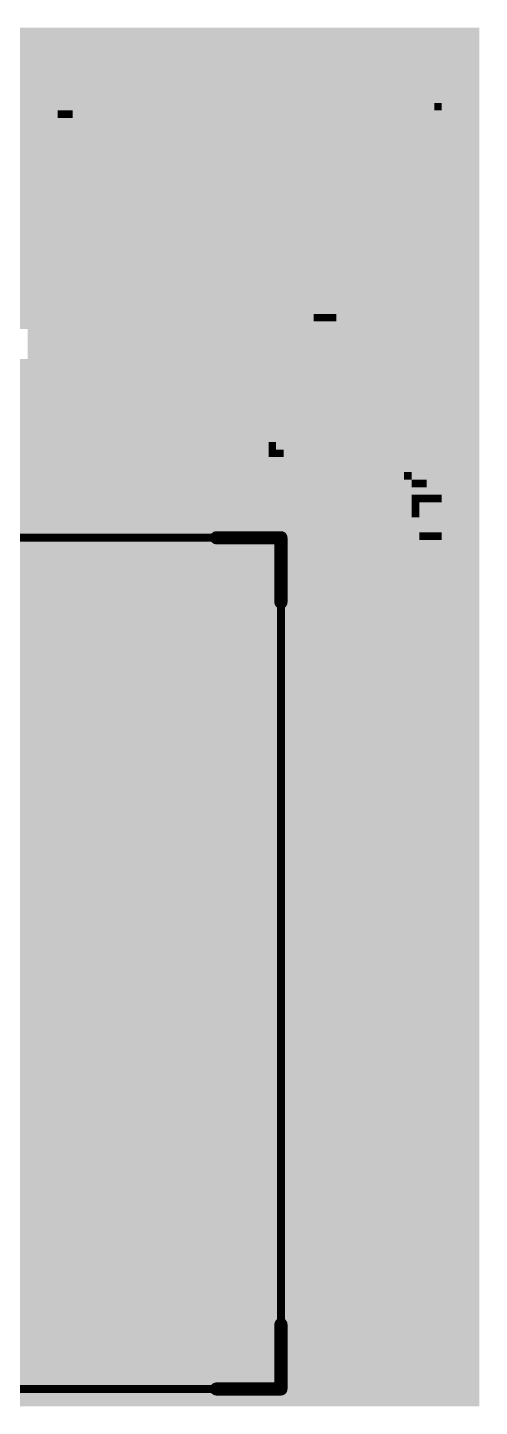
# Model space of a CAD drawing. Extents: x -29 to 78, y -15 to 28.
# Drawn here: x 39.9 to 46.91, y 6.72 to 28.1 of the extents above; entities that cross this region are included whole.
import ezdxf

# ---------------------------------------------------------------- set-up
doc = ezdxf.new("R2010")
doc.units = 0
for name, color, linetype in [('200', 132, 'CONTINUOUS'), ('201', 110, 'CONTINUOUS'), ('21', 41, 'CONTINUOUS'), ('51', 53, 'CONTINUOUS')]:
    doc.layers.add(name, color=color, linetype=linetype)

# ---------------------------------------------------------------- blocks, each defined once
blk = doc.blocks.new('RECT')
blk.add_solid([(-0.5, -0.5), (0.5, -0.5), (-0.5, 0.5), (0.5, 0.5)])

msp = doc.modelspace()

# ---------------------------------------------------------------- linework, layer by layer
at = {"layer": '21', "const_width": 0.2032}
for points in [[(43.832, 20.189), (42.832, 20.189)], [(43.832, 20.189), (43.832, 19.189)], [(43.832, 6.989), (43.832, 7.989)], [(43.832, 6.989), (42.832, 6.989)]]:
    msp.add_lwpolyline(points, dxfattribs=at)
at = {"layer": '21', "const_width": 0.1016}
for points in [[(42.832, 20.2398, 1), (42.832, 20.1382)], [(43.8828, 20.189, 1), (43.7812, 20.189)], [(43.832, 20.1382, 1), (43.832, 20.2398)], [(43.7812, 19.189, 1), (43.8828, 19.189)], [(43.8828, 7.989, 1), (43.7812, 7.989)], [(42.832, 7.0398, 1), (42.832, 6.9382)], [(43.832, 6.9382, 1), (43.832, 7.0398)], [(43.7812, 6.989, 1), (43.8828, 6.989)]]:
    msp.add_lwpolyline(points, format="xyb", dxfattribs=at)
at = {"layer": '51', "const_width": 0.127}
for points in [[(43.832, 20.189), (18.032, 20.189)], [(43.832, 6.989), (43.832, 20.189)], [(18.032, 6.989), (43.832, 6.989)]]:
    msp.add_lwpolyline(points, dxfattribs=at)
at = {"layer": '51', "const_width": 0.0635}
for points in [[(43.8638, 20.189, 1), (43.8002, 20.189)], [(43.832, 20.1573, 1), (43.832, 20.2207)], [(43.8002, 6.989, 1), (43.8638, 6.989)], [(43.832, 6.9573, 1), (43.832, 7.0208)]]:
    msp.add_lwpolyline(points, format="xyb", dxfattribs=at)

# ---------------------------------------------------------------- block references
at = {"layer": '200'}
for p, xscale, yscale in [((17.7012, 28.0416), 58.42, 0.1168), ((17.7012, 27.9248), 58.42, 0.1168), ((17.7012, 27.808), 58.42, 0.1169), ((17.7012, 27.6911), 58.42, 0.1168), ((17.7012, 27.5743), 58.42, 0.1169), ((17.7012, 27.4574), 58.42, 0.1168), ((17.7012, 27.3406), 58.42, 0.1168), ((17.7012, 27.2238), 58.42, 0.1169), ((17.7012, 27.1069), 58.42, 0.1168), ((43.1139, 26.9901), 7.5946, 0.1169), ((42.8802, 26.8732), 6.6598, 0.1168), ((40.0176, 26.7564), 0.701, 0.1168), ((43.7565, 26.7564), 6.3094, 0.1168), ((46.6191, 26.8732), 0.5842, 0.1168), ((40.1345, 26.6395), 0.4673, 0.1169), ((43.5813, 26.5227), 6.6599, 0.1168), ((43.815, 26.6395), 6.1925, 0.1169), ((43.7565, 26.4059), 6.3094, 0.1169), ((43.8734, 26.289), 6.0757, 0.1168), ((43.9902, 26.1722), 5.842, 0.1168), ((44.1071, 26.0554), 5.6083, 0.1169), ((44.2238, 25.9385), 5.3747, 0.1168), ((44.3407, 25.8217), 5.141, 0.1169), ((44.3991, 25.7048), 5.0241, 0.1168), ((44.516, 25.588), 4.7905, 0.1168), ((44.5744, 25.4712), 4.6736, 0.1169), ((44.6913, 25.3543), 4.4399, 0.1168), ((44.7497, 25.2375), 4.3231, 0.1169), ((44.8081, 25.1206), 4.2063, 0.1168), ((44.8665, 25.0038), 4.0894, 0.1168), ((18.3438, 24.7701), 44.2824, 0.1168), ((18.2854, 24.887), 43.4645, 0.1169), ((44.9249, 24.887), 3.9726, 0.1169), ((45.0418, 24.7701), 3.7389, 0.1168), ((18.1685, 24.5364), 45.3339, 0.1168), ((18.3438, 24.6532), 44.9834, 0.1169), ((45.1001, 24.6532), 3.6221, 0.1169), ((45.1586, 24.5364), 3.5052, 0.1168), ((17.9349, 24.4196), 45.5676, 0.1168), ((45.217, 24.4196), 3.3884, 0.1168), ((17.526, 24.1859), 45.9181, 0.1168), ((17.7012, 24.3027), 45.8013, 0.1169), ((45.2754, 24.3027), 3.2715, 0.1169), ((45.3923, 24.1859), 3.0379, 0.1168), ((17.5259, 24.0691), 45.6844, 0.1169), ((17.5259, 23.9522), 45.4508, 0.1168), ((45.4507, 24.0691), 2.921, 0.1169), ((45.5091, 23.9522), 2.8042, 0.1168), ((17.526, 23.8354), 45.2171, 0.1168), ((17.5259, 23.7186), 44.9834, 0.1169), ((45.5676, 23.8354), 2.6873, 0.1168), ((45.5676, 23.7186), 2.6873, 0.1169), ((17.5844, 23.6017), 44.8665, 0.1168), ((17.6427, 23.4849), 44.7497, 0.1169), ((44.3991, 23.6017), 0.1168, 0.1168), ((45.8012, 23.6017), 2.22, 0.1168), ((45.8012, 23.4849), 2.22, 0.1169), ((45.7428, 23.368), 2.3368, 0.1168), ((45.7428, 23.2512), 2.3368, 0.1168), ((45.8012, 23.1344), 2.22, 0.1169), ((45.8597, 23.0175), 2.1031, 0.1168), ((45.8597, 22.9007), 2.1031, 0.1169), ((45.9181, 22.7838), 1.9863, 0.1168), ((45.9181, 22.667), 1.9863, 0.1168), ((45.9764, 22.5502), 1.8695, 0.1169), ((46.0349, 22.4333), 1.7526, 0.1168), ((46.0349, 22.3164), 1.7526, 0.1169), ((46.0933, 22.1996), 1.6358, 0.1168), ((37.973, 22.0828), 3.8557, 0.1168), ((37.973, 21.9659), 3.8557, 0.1169), ((46.0933, 22.0828), 1.6358, 0.1168), ((46.1517, 21.9659), 1.5189, 0.1169), ((37.973, 21.8491), 3.8557, 0.1168), ((46.1517, 21.8491), 1.5189, 0.1168), ((38.0314, 21.7323), 3.9725, 0.1169), ((38.0314, 21.6154), 3.9725, 0.1168), ((43.6981, 21.6154), 0.1168, 0.1168), ((46.2101, 21.7323), 1.4021, 0.1169), ((46.2101, 21.6154), 1.4021, 0.1168), ((38.0314, 21.4986), 3.9725, 0.1168), ((38.0898, 21.3818), 4.0894, 0.1169), ((43.6981, 21.3818), 0.3505, 0.1169), ((43.7565, 21.4986), 0.2336, 0.1168), ((46.2686, 21.4986), 1.2853, 0.1168), ((46.2686, 21.3818), 1.2853, 0.1169), ((38.1482, 21.2649), 4.2062, 0.1168), ((38.2651, 21.1481), 4.4399, 0.1169), ((43.6397, 21.1481), 0.7011, 0.1169), ((43.6981, 21.2649), 0.5842, 0.1168), ((46.327, 21.2649), 1.1684, 0.1168), ((45.8012, 21.1481), 0.1168, 0.1169), ((46.5607, 21.1481), 0.7011, 0.1169), ((38.3235, 21.0312), 4.5567, 0.1168), ((38.3819, 20.9144), 4.6736, 0.1168), ((43.5813, 20.9144), 1.2853, 0.1168), ((43.6397, 21.0312), 0.9347, 0.1168), ((46.327, 20.9144), 1.1684, 0.1168), ((45.9181, 21.0312), 0.1169, 0.1168), ((46.5023, 21.0312), 0.8179, 0.1168), ((38.4403, 20.7976), 4.7904, 0.1169), ((43.5229, 20.7976), 1.4021, 0.1169), ((45.9764, 20.7976), 0.2337, 0.1169), ((46.6191, 20.7976), 0.5842, 0.1169), ((38.5572, 20.6807), 5.0241, 0.1168), ((40.1929, 20.5639), 8.2956, 0.1169), ((43.5228, 20.6807), 1.6358, 0.1168), ((45.9181, 20.6807), 0.1169, 0.1168), ((45.9181, 20.5639), 0.1169, 0.1169), ((46.6191, 20.6807), 0.5842, 0.1168), ((46.6191, 20.5639), 0.5842, 0.1169), ((40.2513, 20.447), 8.4124, 0.1168), ((40.2513, 20.3302), 8.4124, 0.1168), ((46.6191, 20.447), 0.5842, 0.1168), ((46.6191, 20.3302), 0.5842, 0.1168), ((40.3098, 20.2134), 8.5293, 0.1169), ((40.3098, 20.0965), 8.5293, 0.1168), ((46.0349, 20.2134), 0.1168, 0.1169), ((46.6191, 20.2134), 0.5842, 0.1169), ((46.6191, 20.0965), 0.5842, 0.1168), ((40.3681, 19.9796), 8.6461, 0.1169), ((40.3681, 19.8628), 8.6461, 0.1168), ((46.6191, 19.9796), 0.5842, 0.1169), ((46.6191, 19.8628), 0.5842, 0.1168), ((40.3681, 19.746), 8.6461, 0.1168), ((40.3681, 19.6291), 8.6461, 0.1169), ((46.6191, 19.746), 0.5842, 0.1168), ((46.6191, 19.6291), 0.5842, 0.1169), ((40.3681, 19.5123), 8.6461, 0.1168), ((46.6191, 19.5123), 0.5842, 0.1168), ((40.3681, 19.3955), 8.6461, 0.1169), ((40.3681, 19.2786), 8.6461, 0.1168), ((46.6191, 19.3955), 0.5842, 0.1169), ((46.6191, 19.2786), 0.5842, 0.1168), ((40.3681, 19.1618), 8.6461, 0.1168), ((40.4266, 19.045), 8.763, 0.1169), ((46.6191, 19.1618), 0.5842, 0.1168), ((46.6191, 19.045), 0.5842, 0.1169), ((40.4266, 18.9281), 8.763, 0.1168), ((40.4266, 18.8113), 8.763, 0.1169), ((46.6191, 18.9281), 0.5842, 0.1168), ((46.6191, 18.8113), 0.5842, 0.1169), ((40.4266, 18.6944), 8.763, 0.1168), ((40.4266, 18.5776), 8.763, 0.1168), ((46.6191, 18.6944), 0.5842, 0.1168), ((46.6191, 18.5776), 0.5842, 0.1168), ((40.4266, 18.4608), 8.763, 0.1169), ((40.4266, 18.3439), 8.763, 0.1168), ((46.6191, 18.4608), 0.5842, 0.1169), ((46.6191, 18.3439), 0.5842, 0.1168), ((40.4266, 18.2271), 8.763, 0.1169), ((46.6191, 18.2271), 0.5842, 0.1169), ((40.4266, 18.1102), 8.763, 0.1168), ((40.4266, 17.9934), 8.763, 0.1168), ((46.6191, 18.1102), 0.5842, 0.1168), ((46.6191, 17.9934), 0.5842, 0.1168), ((40.4266, 17.8766), 8.763, 0.1169), ((40.4266, 17.7597), 8.763, 0.1168), ((46.6191, 17.8766), 0.5842, 0.1169), ((46.6191, 17.7597), 0.5842, 0.1168), ((40.4266, 17.6428), 8.763, 0.1169), ((40.4266, 17.526), 8.763, 0.1168), ((46.6191, 17.6428), 0.5842, 0.1169), ((46.6191, 17.526), 0.5842, 0.1168), ((40.4266, 17.4092), 8.763, 0.1168), ((40.4266, 17.2924), 8.763, 0.1169), ((46.6191, 17.4092), 0.5842, 0.1168), ((46.6191, 17.2924), 0.5842, 0.1169), ((40.4266, 17.1755), 8.763, 0.1168), ((40.4266, 17.0587), 8.763, 0.1169), ((46.6191, 17.1755), 0.5842, 0.1168), ((46.6191, 17.0587), 0.5842, 0.1169), ((40.4266, 16.9418), 8.763, 0.1168), ((46.6191, 16.9418), 0.5842, 0.1168), ((40.4266, 16.825), 8.763, 0.1168), ((40.4266, 16.7081), 8.763, 0.1169), ((46.6191, 16.825), 0.5842, 0.1168), ((46.6191, 16.7081), 0.5842, 0.1169), ((40.3681, 16.4745), 8.8799, 0.1169), ((40.4266, 16.5913), 8.763, 0.1168), ((46.6191, 16.5913), 0.5842, 0.1168), ((46.6191, 16.4745), 0.5842, 0.1169), ((40.3681, 16.3576), 8.8799, 0.1168), ((40.3681, 16.2408), 8.8799, 0.1168), ((46.6191, 16.3576), 0.5842, 0.1168), ((46.6191, 16.2408), 0.5842, 0.1168), ((40.3681, 16.124), 8.8799, 0.1169), ((40.4266, 16.0071), 8.763, 0.1168), ((46.6191, 16.124), 0.5842, 0.1169), ((46.6191, 16.0071), 0.5842, 0.1168), ((40.3681, 15.7734), 8.8799, 0.1168), ((40.4266, 15.8902), 8.763, 0.1169), ((46.6191, 15.8902), 0.5842, 0.1169), ((46.6191, 15.7734), 0.5842, 0.1168), ((40.4266, 15.6566), 8.763, 0.1168), ((46.6191, 15.6566), 0.5842, 0.1168), ((40.4266, 15.5398), 8.763, 0.1169), ((40.4266, 15.4229), 8.763, 0.1168), ((46.6191, 15.5398), 0.5842, 0.1169), ((46.6191, 15.4229), 0.5842, 0.1168), ((40.4266, 15.3061), 8.763, 0.1169), ((40.485, 15.1892), 8.8798, 0.1168), ((46.6191, 15.3061), 0.5842, 0.1169), ((46.6191, 15.1892), 0.5842, 0.1168), ((40.485, 15.0724), 8.8798, 0.1168), ((40.485, 14.9556), 8.8798, 0.1169), ((46.6191, 15.0724), 0.5842, 0.1168), ((46.6191, 14.9556), 0.5842, 0.1169), ((40.485, 14.8387), 8.8798, 0.1168), ((40.485, 14.7218), 8.8798, 0.1169), ((46.6191, 14.8387), 0.5842, 0.1168), ((46.6191, 14.7218), 0.5842, 0.1169), ((40.485, 14.605), 8.8798, 0.1168), ((40.485, 14.4882), 8.8798, 0.1168), ((46.6191, 14.605), 0.5842, 0.1168), ((46.6191, 14.4882), 0.5842, 0.1168), ((40.485, 14.3714), 8.8798, 0.1169), ((46.6191, 14.3714), 0.5842, 0.1169), ((40.485, 14.2545), 8.8798, 0.1168), ((40.485, 14.1377), 8.8798, 0.1169), ((46.6191, 14.2545), 0.5842, 0.1168), ((46.6191, 14.1377), 0.5842, 0.1169), ((40.485, 14.0208), 8.8798, 0.1168), ((40.485, 13.904), 8.8798, 0.1168), ((46.6191, 14.0208), 0.5842, 0.1168), ((46.6191, 13.904), 0.5842, 0.1168), ((40.4265, 13.6703), 8.9967, 0.1168), ((40.485, 13.7872), 8.8798, 0.1169), ((46.6191, 13.7872), 0.5842, 0.1169), ((46.6191, 13.6703), 0.5842, 0.1168), ((40.4265, 13.5534), 8.9967, 0.1169), ((40.4265, 13.4366), 8.9967, 0.1168), ((46.6191, 13.5534), 0.5842, 0.1169), ((46.6191, 13.4366), 0.5842, 0.1168), ((40.4265, 13.3198), 8.9967, 0.1168), ((40.4265, 13.203), 8.9967, 0.1169), ((46.6191, 13.3198), 0.5842, 0.1168), ((46.6191, 13.203), 0.5842, 0.1169), ((40.4265, 13.0861), 8.9967, 0.1168), ((46.6191, 13.0861), 0.5842, 0.1168), ((40.4265, 12.9693), 8.9967, 0.1169), ((40.4265, 12.8524), 8.9967, 0.1168), ((46.6191, 12.9693), 0.5842, 0.1169), ((46.6191, 12.8524), 0.5842, 0.1168), ((40.4265, 12.7356), 8.9967, 0.1168), ((40.4265, 12.6188), 8.9967, 0.1169), ((46.6191, 12.7356), 0.5842, 0.1168), ((46.6191, 12.6188), 0.5842, 0.1169), ((40.4265, 12.5019), 8.9967, 0.1168), ((40.4265, 12.3851), 8.9967, 0.1169), ((46.6191, 12.5019), 0.5842, 0.1168), ((46.6191, 12.3851), 0.5842, 0.1169), ((40.4265, 12.2682), 8.9967, 0.1168), ((40.4265, 12.1514), 8.9967, 0.1168), ((46.6191, 12.2682), 0.5842, 0.1168), ((46.6191, 12.1514), 0.5842, 0.1168), ((40.4265, 12.0346), 8.9967, 0.1169), ((40.4265, 11.9177), 8.9967, 0.1168), ((46.6191, 12.0346), 0.5842, 0.1169), ((46.6191, 11.9177), 0.5842, 0.1168), ((40.4265, 11.8009), 8.9967, 0.1169), ((46.6191, 11.8009), 0.5842, 0.1169), ((40.4265, 11.684), 8.9967, 0.1168), ((40.4265, 11.5672), 8.9967, 0.1168), ((46.6191, 11.684), 0.5842, 0.1168), ((46.6191, 11.5672), 0.5842, 0.1168), ((40.4265, 11.4504), 8.9967, 0.1169), ((40.4265, 11.3335), 8.9967, 0.1168), ((46.6191, 11.4504), 0.5842, 0.1169), ((46.6191, 11.3335), 0.5842, 0.1168), ((40.4265, 11.2167), 8.9967, 0.1169), ((40.4265, 11.0998), 8.9967, 0.1168), ((46.6191, 11.2167), 0.5842, 0.1169), ((46.6191, 11.0998), 0.5842, 0.1168), ((40.4265, 10.983), 8.9967, 0.1168), ((40.4265, 10.8662), 8.9967, 0.1169), ((46.6191, 10.983), 0.5842, 0.1168), ((46.6191, 10.8662), 0.5842, 0.1169), ((40.4265, 10.7493), 8.9967, 0.1168), ((40.4265, 10.6325), 8.9967, 0.1169), ((46.6191, 10.7493), 0.5842, 0.1168), ((46.6191, 10.6325), 0.5842, 0.1169), ((40.4265, 10.5156), 8.9967, 0.1168), ((46.6191, 10.5156), 0.5842, 0.1168), ((40.485, 10.3988), 9.1135, 0.1168), ((40.485, 10.282), 9.1135, 0.1169), ((46.6191, 10.3988), 0.5842, 0.1168), ((46.6191, 10.282), 0.5842, 0.1169), ((40.485, 10.1651), 9.1135, 0.1168), ((40.485, 10.0483), 9.1135, 0.1169), ((46.6191, 10.1651), 0.5842, 0.1168), ((46.6191, 10.0483), 0.5842, 0.1169), ((40.485, 9.9314), 9.1135, 0.1168), ((40.485, 9.8146), 9.1135, 0.1168), ((46.6191, 9.9314), 0.5842, 0.1168), ((46.6191, 9.8146), 0.5842, 0.1168), ((40.485, 9.6978), 9.1135, 0.1169), ((40.485, 9.5809), 9.1135, 0.1168), ((46.6191, 9.6978), 0.5842, 0.1169), ((46.6191, 9.5809), 0.5842, 0.1168), ((40.485, 9.4641), 9.1135, 0.1169), ((46.6191, 9.4641), 0.5842, 0.1169), ((40.485, 9.3472), 9.1135, 0.1168), ((40.485, 9.2304), 9.1135, 0.1168), ((46.6191, 9.3472), 0.5842, 0.1168), ((46.6191, 9.2304), 0.5842, 0.1168), ((40.485, 9.1136), 9.1135, 0.1169), ((40.485, 8.9967), 9.1135, 0.1168), ((46.6191, 9.1136), 0.5842, 0.1169), ((46.6191, 8.9967), 0.5842, 0.1168), ((40.485, 8.8799), 9.1135, 0.1169), ((40.485, 8.763), 9.1135, 0.1168), ((46.6191, 8.8799), 0.5842, 0.1169), ((46.6191, 8.763), 0.5842, 0.1168), ((40.485, 8.6462), 9.1135, 0.1168), ((40.485, 8.5294), 9.1135, 0.1169), ((46.6191, 8.6462), 0.5842, 0.1168), ((46.6191, 8.5294), 0.5842, 0.1169), ((40.485, 8.4125), 9.1135, 0.1168), ((40.485, 8.2957), 9.1135, 0.1169), ((46.6191, 8.4125), 0.5842, 0.1168), ((46.6191, 8.2957), 0.5842, 0.1169), ((40.485, 8.1788), 9.1135, 0.1168), ((46.6191, 8.1788), 0.5842, 0.1168), ((40.485, 8.062), 9.1135, 0.1168), ((40.485, 7.9452), 9.1135, 0.1169), ((46.6191, 8.062), 0.5842, 0.1168), ((46.6191, 7.9452), 0.5842, 0.1169), ((40.485, 7.8283), 9.1135, 0.1168), ((40.485, 7.7115), 9.1135, 0.1169), ((46.6191, 7.8283), 0.5842, 0.1168), ((46.6191, 7.7115), 0.5842, 0.1169), ((40.485, 7.5946), 9.1135, 0.1168), ((40.485, 7.4778), 9.1135, 0.1168), ((46.6191, 7.5946), 0.5842, 0.1168), ((46.6191, 7.4778), 0.5842, 0.1168), ((40.485, 7.361), 9.1135, 0.1169), ((40.485, 7.2441), 9.1135, 0.1168), ((46.6191, 7.361), 0.5842, 0.1169), ((46.6191, 7.2441), 0.5842, 0.1168), ((40.485, 7.1273), 9.1135, 0.1169), ((40.485, 7.0104), 9.1135, 0.1168), ((46.6191, 7.1273), 0.5842, 0.1169), ((46.6191, 7.0104), 0.5842, 0.1168), ((40.485, 6.8936), 9.1135, 0.1168), ((46.6191, 6.8936), 0.5842, 0.1168), ((40.485, 6.7768), 9.1135, 0.1169), ((46.6191, 6.7768), 0.5842, 0.1169)]:
    msp.add_blockref('RECT', p, dxfattribs=dict(at, xscale=xscale, yscale=yscale))
at = {"layer": '201'}
for p, xscale, yscale in [((40.485, 26.7564), 0.2337, 0.1168), ((46.2686, 26.8732), 0.1169, 0.1168), ((18.227, 26.5227), 44.0487, 0.1168), ((18.2854, 26.6395), 43.2308, 0.1169), ((40.5434, 26.6395), 0.3506, 0.1169), ((17.9933, 26.289), 45.6844, 0.1168), ((18.227, 26.4059), 44.7497, 0.1169), ((17.9933, 26.0554), 46.6192, 0.1169), ((18.0517, 26.1722), 46.035, 0.1168), ((18.0517, 25.8217), 47.437, 0.1169), ((18.0517, 25.9385), 46.9696, 0.1168), ((17.9933, 25.7048), 47.7876, 0.1168), ((18.0517, 25.4712), 48.3718, 0.1169), ((18.0517, 25.588), 48.138, 0.1168), ((40.5434, 25.3543), 3.8558, 0.1168), ((40.7771, 25.2375), 3.622, 0.1169), ((41.0108, 25.1206), 3.3883, 0.1168), ((41.2445, 25.0038), 3.1547, 0.1168), ((41.4781, 24.887), 2.921, 0.1169), ((41.8287, 24.7701), 2.6873, 0.1168), ((42.0623, 24.6532), 2.4536, 0.1169), ((42.1208, 24.5364), 2.5705, 0.1168), ((42.1208, 24.4196), 2.8041, 0.1168), ((42.1791, 24.1859), 3.3883, 0.1168), ((42.1208, 24.3027), 3.0379, 0.1169), ((42.1791, 23.9522), 3.8557, 0.1168), ((42.1791, 24.0691), 3.6221, 0.1169), ((42.1208, 23.7186), 4.2063, 0.1169), ((42.1792, 23.8354), 4.0894, 0.1168), ((42.1791, 23.6017), 4.3231, 0.1168), ((42.3544, 23.4849), 4.6736, 0.1169), ((44.5744, 23.6017), 0.2337, 0.1168), ((42.2376, 23.368), 4.6736, 0.1168), ((42.2376, 23.2512), 4.6736, 0.1168), ((42.296, 23.1344), 4.7904, 0.1169), ((42.296, 22.9007), 5.0242, 0.1169), ((42.3544, 23.0175), 4.9073, 0.1168), ((42.3544, 22.7838), 5.141, 0.1168), ((42.3544, 22.667), 5.141, 0.1168), ((42.4128, 22.5502), 5.2578, 0.1169), ((42.4713, 22.4333), 5.3747, 0.1168), ((42.4713, 22.3164), 5.3747, 0.1169), ((42.5297, 22.1996), 5.4915, 0.1168), ((42.5881, 22.0828), 5.3746, 0.1168), ((42.6466, 21.9659), 5.4915, 0.1169), ((42.6466, 21.8491), 5.4915, 0.1168), ((42.7634, 21.7323), 5.4915, 0.1169), ((41.8287, 21.6154), 3.6221, 0.1168), ((44.6328, 21.6154), 1.7526, 0.1168), ((41.8287, 21.4986), 3.6221, 0.1168), ((41.8287, 21.3818), 3.3883, 0.1169), ((44.7496, 21.4986), 1.7526, 0.1168), ((44.7496, 21.3818), 1.7526, 0.1169), ((41.8287, 21.2649), 3.1547, 0.1168), ((41.8871, 21.1481), 2.8041, 0.1169), ((44.8665, 21.2649), 1.7526, 0.1168), ((44.8665, 21.1481), 1.7526, 0.1169), ((46.0348, 21.1481), 0.3505, 0.1169), ((41.8871, 21.0312), 2.5705, 0.1168), ((41.8287, 20.9144), 2.2199, 0.1168), ((44.9833, 21.0312), 1.7526, 0.1168), ((44.9834, 20.9144), 1.5189, 0.1168), ((46.0349, 21.0312), 0.1168, 0.1168), ((41.8287, 20.7976), 1.9863, 0.1169), ((45.0418, 20.7976), 1.6357, 0.1169), ((46.2101, 20.7976), 0.2337, 0.1169), ((41.8871, 20.6807), 1.6357, 0.1168), ((45.1001, 20.6807), 1.5189, 0.1168), ((45.1001, 20.5639), 1.5189, 0.1169), ((46.1517, 20.6807), 0.3505, 0.1168), ((46.1517, 20.5639), 0.3505, 0.1169), ((45.3923, 20.447), 1.8695, 0.1168), ((45.3923, 20.3302), 1.8695, 0.1168), ((45.2754, 20.2134), 1.4021, 0.1169), ((45.4507, 20.0965), 1.7526, 0.1168), ((46.2101, 20.2134), 0.2337, 0.1169), ((45.5091, 19.9796), 1.6358, 0.1169), ((45.5091, 19.8628), 1.6358, 0.1168), ((45.5091, 19.746), 1.6358, 0.1168), ((45.5091, 19.6291), 1.6358, 0.1169), ((45.5091, 19.5123), 1.6358, 0.1168), ((45.5091, 19.3955), 1.6358, 0.1169), ((45.5091, 19.2786), 1.6358, 0.1168), ((45.5091, 19.1618), 1.6358, 0.1168), ((45.5676, 19.045), 1.5189, 0.1169), ((45.5676, 18.9281), 1.5189, 0.1168), ((45.5676, 18.8113), 1.5189, 0.1169), ((45.5676, 18.6944), 1.5189, 0.1168), ((45.5676, 18.5776), 1.5189, 0.1168), ((45.5676, 18.4608), 1.5189, 0.1169), ((45.5676, 18.3439), 1.5189, 0.1168), ((45.5676, 18.2271), 1.5189, 0.1169), ((45.5676, 18.1102), 1.5189, 0.1168), ((45.5676, 17.9934), 1.5189, 0.1168), ((45.5676, 17.8766), 1.5189, 0.1169), ((45.5676, 17.7597), 1.5189, 0.1168), ((45.5676, 17.6428), 1.5189, 0.1169), ((45.5676, 17.526), 1.5189, 0.1168), ((45.5676, 17.4092), 1.5189, 0.1168), ((45.5676, 17.2924), 1.5189, 0.1169), ((45.5676, 17.1755), 1.5189, 0.1168), ((45.5676, 17.0587), 1.5189, 0.1169), ((45.5676, 16.9418), 1.5189, 0.1168), ((45.5676, 16.825), 1.5189, 0.1168), ((45.5676, 16.7081), 1.5189, 0.1169), ((45.5676, 16.5913), 1.5189, 0.1168), ((45.5676, 16.4745), 1.5189, 0.1169), ((45.5676, 16.3576), 1.5189, 0.1168), ((45.5676, 16.2408), 1.5189, 0.1168), ((45.5676, 16.124), 1.5189, 0.1169), ((45.5676, 16.0071), 1.5189, 0.1168), ((45.5676, 15.8902), 1.5189, 0.1169), ((45.5676, 15.7734), 1.5189, 0.1168), ((45.5676, 15.6566), 1.5189, 0.1168), ((45.5676, 15.5398), 1.5189, 0.1169), ((45.5676, 15.4229), 1.5189, 0.1168), ((45.5676, 15.3061), 1.5189, 0.1169), ((45.626, 15.1892), 1.4021, 0.1168), ((45.626, 15.0724), 1.4021, 0.1168), ((45.626, 14.9556), 1.4021, 0.1169), ((45.626, 14.8387), 1.4021, 0.1168), ((45.626, 14.7218), 1.4021, 0.1169), ((45.626, 14.605), 1.4021, 0.1168), ((45.626, 14.4882), 1.4021, 0.1168), ((45.626, 14.3714), 1.4021, 0.1169), ((45.626, 14.2545), 1.4021, 0.1168), ((45.626, 14.1377), 1.4021, 0.1169), ((45.626, 14.0208), 1.4021, 0.1168), ((45.626, 13.904), 1.4021, 0.1168), ((45.626, 13.7872), 1.4021, 0.1169), ((45.626, 13.6703), 1.4021, 0.1168), ((45.626, 13.5534), 1.4021, 0.1169), ((45.626, 13.4366), 1.4021, 0.1168), ((45.626, 13.3198), 1.4021, 0.1168), ((45.626, 13.203), 1.4021, 0.1169), ((45.626, 13.0861), 1.4021, 0.1168), ((45.626, 12.9693), 1.4021, 0.1169), ((45.626, 12.8524), 1.4021, 0.1168), ((45.626, 12.7356), 1.4021, 0.1168), ((45.626, 12.6188), 1.4021, 0.1169), ((45.626, 12.5019), 1.4021, 0.1168), ((45.626, 12.3851), 1.4021, 0.1169), ((45.626, 12.2682), 1.4021, 0.1168), ((45.626, 12.1514), 1.4021, 0.1168), ((45.626, 12.0346), 1.4021, 0.1169), ((45.626, 11.9177), 1.4021, 0.1168), ((45.626, 11.8009), 1.4021, 0.1169), ((45.626, 11.684), 1.4021, 0.1168), ((45.626, 11.5672), 1.4021, 0.1168), ((45.626, 11.4504), 1.4021, 0.1169), ((45.626, 11.3335), 1.4021, 0.1168), ((45.626, 11.2167), 1.4021, 0.1169), ((45.626, 11.0998), 1.4021, 0.1168), ((45.626, 10.983), 1.4021, 0.1168), ((45.626, 10.8662), 1.4021, 0.1169), ((45.626, 10.7493), 1.4021, 0.1168), ((45.626, 10.6325), 1.4021, 0.1169), ((45.626, 10.5156), 1.4021, 0.1168), ((45.6844, 10.3988), 1.2853, 0.1168), ((45.6844, 10.282), 1.2853, 0.1169), ((45.6844, 10.1651), 1.2853, 0.1168), ((45.6844, 10.0483), 1.2853, 0.1169), ((45.6844, 9.9314), 1.2853, 0.1168), ((45.6844, 9.8146), 1.2853, 0.1168), ((45.6844, 9.6978), 1.2853, 0.1169), ((45.6844, 9.5809), 1.2853, 0.1168), ((45.6844, 9.4641), 1.2853, 0.1169), ((45.6844, 9.3472), 1.2853, 0.1168), ((45.6844, 9.2304), 1.2853, 0.1168), ((45.6844, 9.1136), 1.2853, 0.1169), ((45.6844, 8.9967), 1.2853, 0.1168), ((45.6844, 8.8799), 1.2853, 0.1169), ((45.6844, 8.763), 1.2853, 0.1168), ((45.6844, 8.6462), 1.2853, 0.1168), ((45.6844, 8.5294), 1.2853, 0.1169), ((45.6844, 8.4125), 1.2853, 0.1168), ((45.6844, 8.2957), 1.2853, 0.1169), ((45.6844, 8.1788), 1.2853, 0.1168), ((45.6844, 8.062), 1.2853, 0.1168), ((45.6844, 7.9452), 1.2853, 0.1169), ((45.6844, 7.8283), 1.2853, 0.1168), ((45.6844, 7.7115), 1.2853, 0.1169), ((45.6844, 7.5946), 1.2853, 0.1168), ((45.6844, 7.4778), 1.2853, 0.1168), ((45.6844, 7.361), 1.2853, 0.1169), ((45.6844, 7.2441), 1.2853, 0.1168), ((45.6844, 7.1273), 1.2853, 0.1169), ((45.6844, 7.0104), 1.2853, 0.1168), ((45.6844, 6.8936), 1.2853, 0.1168), ((45.6844, 6.7768), 1.2853, 0.1169)]:
    msp.add_blockref('RECT', p, dxfattribs=dict(at, xscale=xscale, yscale=yscale))

doc.saveas('drawing.dxf')
